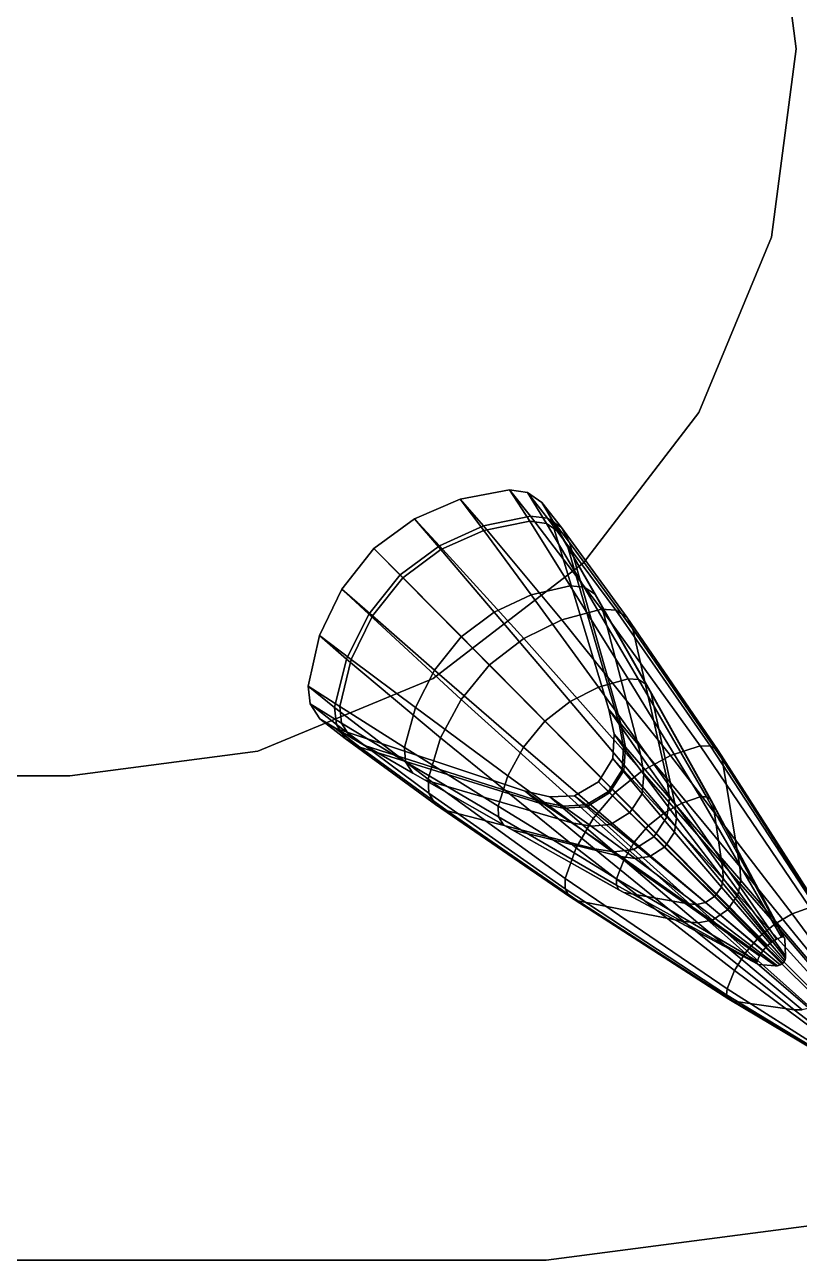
# Model space of a CAD drawing. Header units: millimetres. Extents: x -30782 to 40110, y 35885 to 73818.
# Drawn here: x 8785.8 to 8977.7, y 55885.5 to 56191.3 of the extents above; entities that cross this region are included whole.
import ezdxf

# ---------------------------------------------------------------- set-up
doc = ezdxf.new("R2010")
doc.units = ezdxf.units.MM

# ---------------------------------------------------------------- blocks, each defined once
blk = doc.blocks.new('A$C69C31390')
for points, invisible_edges in [([(2372.99, 533.34, 180.71), (2366.85, 579.91, 180.71), (2348.88, 623.31, 180.71)], 12), ([(2372.99, 533.34, 168.71), (2348.88, 623.31, 168.71), (2366.85, 579.91, 168.71)], 1), ([(2372.99, 533.34, 180.71), (2366.85, 579.91, 168.71), (2366.85, 579.91, 180.71)], 1), ([(2372.99, 533.34, 180.71), (2372.99, 533.34, 168.71), (2366.85, 579.91, 168.71)], 12), ([(2348.88, 443.37, 180.71), (2366.85, 486.77, 180.71), (2372.99, 533.34, 180.71)], 12), ([(2348.88, 443.37, 168.71), (2372.99, 533.34, 168.71), (2366.85, 486.77, 168.71)], 1), ([(2366.85, 486.77, 168.71), (2372.99, 533.34, 168.71), (2372.99, 533.34, 180.71)], 12), ([(2372.99, 533.34, 180.71), (2366.85, 486.77, 180.71), (2366.85, 486.77, 168.71)], 12), ([(2348.88, 443.37, 180.71), (2348.88, 443.37, 168.71), (2366.85, 486.77, 168.71)], 12), ([(2366.85, 486.77, 168.71), (2366.85, 486.77, 180.71), (2348.88, 443.37, 180.71)], 12), ([(2283.02, 377.51, 180.71), (2320.28, 406.11, 180.71), (2348.88, 443.37, 180.71)], 12), ([(2283.02, 377.51, 168.71), (2348.88, 443.37, 168.71), (2320.28, 406.11, 168.71)], 1), ([(2320.28, 406.11, 180.71), (2320.28, 406.11, 168.71), (2348.88, 443.37, 180.71)], 2), ([(2320.28, 406.11, 168.71), (2348.88, 443.37, 168.71), (2348.88, 443.37, 180.71)], 12), ([(2307.19, 417.71, 244.54), (2301.95, 424.24, 186.12), (2289.74, 421.93, 186.02)], 12), ([(2289.74, 421.93, 186.02), (2301.95, 424.24, 186.12), (2295.6, 414.13, 135.97)], 2), ([(2301.95, 424.24, 186.12), (2306.99, 416.44, 137.58), (2295.6, 414.13, 135.97)], 12), ([(2311.4, 417.15, 243.53), (2306.38, 423.56, 186.18), (2301.95, 424.24, 186.12)], 12), ([(2307.19, 417.71, 244.54), (2311.4, 417.15, 243.53), (2301.95, 424.24, 186.12)], 2), ([(2301.95, 424.24, 186.12), (2306.38, 423.56, 186.18), (2306.99, 416.44, 137.58)], 2), ([(2314.8, 414.86, 242.34), (2309.99, 421.08, 186.24), (2306.38, 423.56, 186.18)], 12), ([(2311.4, 417.15, 243.53), (2314.8, 414.86, 242.34), (2306.38, 423.56, 186.18)], 2), ([(2306.38, 423.56, 186.18), (2311.1, 415.87, 138.41), (2306.99, 416.44, 137.58)], 12), ([(2306.38, 423.56, 186.18), (2309.99, 421.08, 186.24), (2311.1, 415.87, 138.41)], 2), ([(2295.5, 415.26, 246.48), (2289.74, 421.93, 186.02), (2278.4, 417.03, 185.95)], 12), ([(2278.4, 417.03, 185.95), (2289.74, 421.93, 186.02), (2284.99, 409.4, 134.93)], 2), ([(2289.74, 421.93, 186.02), (2295.6, 414.13, 135.97), (2284.99, 409.4, 134.93)], 12), ([(2295.5, 415.26, 246.48), (2307.19, 417.71, 244.54), (2289.74, 421.93, 186.02)], 2), ([(2316.85, 411.2, 241.14), (2312.22, 417.2, 186.3), (2309.99, 421.08, 186.24)], 12), ([(2314.8, 414.86, 242.34), (2316.85, 411.2, 241.14), (2309.99, 421.08, 186.24)], 2), ([(2309.99, 421.08, 186.24), (2314.42, 413.62, 139.4), (2311.1, 415.87, 138.41)], 12), ([(2309.99, 421.08, 186.24), (2312.22, 417.2, 186.3), (2314.42, 413.62, 139.4)], 2), ([(2284.59, 410.35, 247.74), (2278.4, 417.03, 185.95), (2268.37, 409.7, 185.92)], 12), ([(2268.37, 409.7, 185.92), (2278.4, 417.03, 185.95), (2275.55, 402.44, 134.49)], 2), ([(2278.4, 417.03, 185.95), (2284.99, 409.4, 134.93), (2275.55, 402.44, 134.49)], 12), ([(2284.59, 410.35, 247.74), (2295.5, 415.26, 246.48), (2278.4, 417.03, 185.95)], 2), ([(2324.78, 394.66, 297.83), (2307.19, 417.71, 244.54), (2295.5, 415.26, 246.48)], 12), ([(2295.6, 414.13, 135.97), (2306.99, 416.44, 137.58), (2307.3, 398.22, 91.88)], 2), ([(2306.99, 416.44, 137.58), (2317.01, 400.47, 94.24), (2307.3, 398.22, 91.88)], 12), ([(2306.99, 416.44, 137.58), (2311.1, 415.87, 138.41), (2317.01, 400.47, 94.24)], 2), ([(2328.27, 394.41, 296.19), (2311.4, 417.15, 243.53), (2307.19, 417.71, 244.54)], 12), ([(2324.78, 394.66, 297.83), (2328.27, 394.41, 296.19), (2307.19, 417.71, 244.54)], 2), ([(2331, 392.66, 294.23), (2314.8, 414.86, 242.34), (2311.4, 417.15, 243.53)], 12), ([(2328.27, 394.41, 296.19), (2331, 392.66, 294.23), (2311.4, 417.15, 243.53)], 2), ([(2329.56, 366.29, 229.02), (2326.55, 369.81, 186.95), (2312.22, 417.2, 186.3)], 12), ([(2316.85, 411.2, 241.14), (2329.56, 366.29, 229.02), (2312.22, 417.2, 186.3)], 2), ([(2312.22, 417.2, 186.3), (2316.44, 410.04, 140.39), (2314.42, 413.62, 139.4)], 12), ([(2312.22, 417.2, 186.3), (2326.55, 369.81, 186.95), (2316.44, 410.04, 140.39)], 2), ([(2314.88, 392.03, 301.01), (2295.5, 415.26, 246.48), (2284.59, 410.35, 247.74)], 12), ([(2284.99, 409.4, 134.93), (2295.6, 414.13, 135.97), (2298.19, 393.95, 90.36)], 2), ([(2314.88, 392.03, 301.01), (2324.78, 394.66, 297.83), (2295.5, 415.26, 246.48)], 2), ([(2295.6, 414.13, 135.97), (2307.3, 398.22, 91.88), (2298.19, 393.95, 90.36)], 12), ([(2311.1, 415.87, 138.41), (2314.42, 413.62, 139.4), (2320.47, 400.1, 95.45)], 2), ([(2311.1, 415.87, 138.41), (2320.47, 400.1, 95.45), (2317.01, 400.47, 94.24)], 12), ([(2314.42, 413.62, 139.4), (2323.23, 398.28, 96.89), (2320.47, 400.1, 95.45)], 12), ([(2314.42, 413.62, 139.4), (2316.44, 410.04, 140.39), (2323.23, 398.28, 96.89)], 2), ([(2332.53, 389.7, 292.26), (2316.85, 411.2, 241.14), (2314.8, 414.86, 242.34)], 12), ([(2331, 392.66, 294.23), (2332.53, 389.7, 292.26), (2314.8, 414.86, 242.34)], 2), ([(2274.87, 403.16, 248.28), (2284.59, 410.35, 247.74), (2268.37, 409.7, 185.92)], 2), ([(2305.5, 387.38, 303.08), (2284.59, 410.35, 247.74), (2274.87, 403.16, 248.28)], 12), ([(2305.5, 387.38, 303.08), (2314.88, 392.03, 301.01), (2284.59, 410.35, 247.74)], 2), ([(2316.44, 410.04, 140.39), (2324.85, 395.29, 98.34), (2323.23, 398.28, 96.89)], 12), ([(2316.44, 410.04, 140.39), (2329.1, 366.16, 150.42), (2324.85, 395.29, 98.34)], 2), ([(2326.55, 369.81, 186.95), (2329.1, 366.16, 150.42), (2316.44, 410.04, 140.39)], 12), ([(2332.53, 389.7, 292.26), (2340.91, 352.77, 272.42), (2316.85, 411.2, 241.14)], 2), ([(2340.91, 352.77, 272.42), (2329.56, 366.29, 229.02), (2316.85, 411.2, 241.14)], 12), ([(2274.87, 403.16, 248.28), (2268.37, 409.7, 185.92), (2260.42, 399.63, 185.95)], 12), ([(2260.42, 399.63, 185.95), (2268.37, 409.7, 185.92), (2268.01, 392.97, 134.83)], 2), ([(2268.37, 409.7, 185.92), (2275.55, 402.44, 134.49), (2268.01, 392.97, 134.83)], 12), ([(2275.55, 402.44, 134.49), (2284.99, 409.4, 134.93), (2290.02, 387.82, 89.71)], 2), ([(2284.99, 409.4, 134.93), (2298.19, 393.95, 90.36), (2290.02, 387.82, 89.71)], 12), ([(2283.02, 377.51, 180.71), (2320.28, 406.11, 168.71), (2320.28, 406.11, 180.71)], 1), ([(2283.02, 377.51, 180.71), (2283.02, 377.51, 168.71), (2320.28, 406.11, 168.71)], 12), ([(2267.08, 393.4, 247.86), (2274.87, 403.16, 248.28), (2260.42, 399.63, 185.95)], 2), ([(2297.01, 380.88, 303.95), (2274.87, 403.16, 248.28), (2267.08, 393.4, 247.86)], 12), ([(2268.01, 392.97, 134.83), (2275.55, 402.44, 134.49), (2283.4, 379.6, 90.22)], 2), ([(2297.01, 380.88, 303.95), (2305.5, 387.38, 303.08), (2274.87, 403.16, 248.28)], 2), ([(2275.55, 402.44, 134.49), (2290.02, 387.82, 89.71), (2283.4, 379.6, 90.22)], 12), ([(2267.08, 393.4, 247.86), (2260.42, 399.63, 185.95), (2254.91, 388.14, 186.01)], 12), ([(2254.91, 388.14, 186.01), (2260.42, 399.63, 185.95), (2262.73, 382.2, 135.8)], 2), ([(2260.42, 399.63, 185.95), (2268.01, 392.97, 134.83), (2262.73, 382.2, 135.8)], 12), ([(2298.19, 393.95, 90.36), (2307.3, 398.22, 91.88), (2317.02, 371.83, 52)], 2), ([(2307.3, 398.22, 91.88), (2317.01, 400.47, 94.24), (2324, 375.36, 53.64)], 2), ([(2307.3, 398.22, 91.88), (2324, 375.36, 53.64), (2317.02, 371.83, 52)], 12), ([(2317.01, 400.47, 94.24), (2331.35, 377.39, 56.18), (2324, 375.36, 53.64)], 12), ([(2317.01, 400.47, 94.24), (2320.47, 400.1, 95.45), (2331.35, 377.39, 56.18)], 2), ([(2320.47, 400.1, 95.45), (2333.94, 377.24, 57.48), (2331.35, 377.39, 56.18)], 12), ([(2320.47, 400.1, 95.45), (2323.23, 398.28, 96.89), (2333.94, 377.24, 57.48)], 2), ([(2323.23, 398.28, 96.89), (2335.94, 375.97, 59.04), (2333.94, 377.24, 57.48)], 12), ([(2323.23, 398.28, 96.89), (2324.85, 395.29, 98.34), (2335.94, 375.97, 59.04)], 2), ([(2349.2, 360.8, 342.79), (2324.78, 394.66, 297.83), (2314.88, 392.03, 301.01)], 12), ([(2351.74, 360.78, 341.17), (2328.27, 394.41, 296.19), (2324.78, 394.66, 297.83)], 12), ([(2349.2, 360.8, 342.79), (2351.74, 360.78, 341.17), (2324.78, 394.66, 297.83)], 2), ([(2324.85, 395.29, 98.34), (2334.45, 358.46, 112.99), (2337.04, 373.79, 60.6)], 2), ([(2324.85, 395.29, 98.34), (2337.04, 373.79, 60.6), (2335.94, 375.97, 59.04)], 12), ([(2329.1, 366.16, 150.42), (2334.45, 358.46, 112.99), (2324.85, 395.29, 98.34)], 12), ([(2261.6, 382.32, 246.68), (2267.08, 393.4, 247.86), (2254.91, 388.14, 186.01)], 2), ([(2290.01, 372.32, 303.27), (2267.08, 393.4, 247.86), (2261.6, 382.32, 246.68)], 12), ([(2262.73, 382.2, 135.8), (2268.01, 392.97, 134.83), (2278.65, 370.34, 91.64)], 2), ([(2290.01, 372.32, 303.27), (2297.01, 380.88, 303.95), (2267.08, 393.4, 247.86)], 2), ([(2268.01, 392.97, 134.83), (2283.4, 379.6, 90.22), (2278.65, 370.34, 91.64)], 12), ([(2290.02, 387.82, 89.71), (2298.19, 393.95, 90.36), (2310.68, 366.94, 51.31)], 2), ([(2298.19, 393.95, 90.36), (2317.02, 371.83, 52), (2310.68, 366.94, 51.31)], 12), ([(2341.84, 358.41, 345.93), (2314.88, 392.03, 301.01), (2305.5, 387.38, 303.08)], 12), ([(2341.84, 358.41, 345.93), (2349.2, 360.8, 342.79), (2314.88, 392.03, 301.01)], 2), ([(2353.65, 359.64, 339.25), (2331, 392.66, 294.23), (2328.27, 394.41, 296.19)], 12), ([(2351.74, 360.78, 341.17), (2353.65, 359.64, 339.25), (2328.27, 394.41, 296.19)], 2), ([(2354.63, 357.55, 337.31), (2332.53, 389.7, 292.26), (2331, 392.66, 294.23)], 12), ([(2353.65, 359.64, 339.25), (2354.63, 357.55, 337.31), (2331, 392.66, 294.23)], 2), ([(2358.99, 330.95, 317.77), (2340.91, 352.77, 272.42), (2332.53, 389.7, 292.26)], 12), ([(2354.63, 357.55, 337.31), (2358.99, 330.95, 317.77), (2332.53, 389.7, 292.26)], 2), ([(2261.6, 382.32, 246.68), (2254.91, 388.14, 186.01), (2252.06, 375.63, 186.11)], 12), ([(2252.06, 375.63, 186.11), (2254.91, 388.14, 186.01), (2259.9, 370.53, 137.37)], 2), ([(2254.91, 388.14, 186.01), (2262.73, 382.2, 135.8), (2259.9, 370.53, 137.37)], 12), ([(2283.4, 379.6, 90.22), (2290.02, 387.82, 89.71), (2305.42, 360.54, 51.85)], 2), ([(2290.02, 387.82, 89.71), (2310.68, 366.94, 51.31), (2305.42, 360.54, 51.85)], 12), ([(2334.76, 354.56, 347.97), (2305.5, 387.38, 303.08), (2297.01, 380.88, 303.95)], 12), ([(2334.76, 354.56, 347.97), (2341.84, 358.41, 345.93), (2305.5, 387.38, 303.08)], 2), ([(2258.63, 370.34, 244.79), (2261.6, 382.32, 246.68), (2252.06, 375.63, 186.11)], 2), ([(2284.87, 362.78, 301.34), (2261.6, 382.32, 246.68), (2258.63, 370.34, 244.79)], 12), ([(2284.87, 362.78, 301.34), (2290.01, 372.32, 303.27), (2261.6, 382.32, 246.68)], 2), ([(2259.9, 370.53, 137.37), (2262.73, 382.2, 135.8), (2275.95, 360.39, 93.93)], 2), ([(2262.73, 382.2, 135.8), (2278.65, 370.34, 91.64), (2275.95, 360.39, 93.93)], 12), ([(2278.65, 370.34, 91.64), (2283.4, 379.6, 90.22), (2301.53, 353.43, 53.38)], 2), ([(2283.4, 379.6, 90.22), (2305.42, 360.54, 51.85), (2301.53, 353.43, 53.38)], 12), ([(2328.25, 349.4, 348.82), (2297.01, 380.88, 303.95), (2290.01, 372.32, 303.27)], 12), ([(2328.25, 349.4, 348.82), (2334.76, 354.56, 347.97), (2297.01, 380.88, 303.95)], 2), ([(2193.05, 353.4, 180.71), (2239.62, 359.53, 180.71), (2283.02, 377.51, 180.71)], 12), ([(2193.05, 353.4, 168.71), (2283.02, 377.51, 168.71), (2239.62, 359.53, 168.71)], 1), ([(2239.62, 359.53, 168.71), (2283.02, 377.51, 168.71), (2283.02, 377.51, 180.71)], 12), ([(2283.02, 377.51, 180.71), (2239.62, 359.53, 180.71), (2239.62, 359.53, 168.71)], 12), ([(2324, 375.36, 53.64), (2331.35, 377.39, 56.18), (2344.66, 346.64, 22.73)], 2), ([(2331.35, 377.39, 56.18), (2349.16, 348.17, 24.76), (2344.66, 346.64, 22.73)], 12), ([(2331.35, 377.39, 56.18), (2333.94, 377.24, 57.48), (2349.16, 348.17, 24.76)], 2), ([(2333.94, 377.24, 57.48), (2350.71, 348.19, 25.8), (2349.16, 348.17, 24.76)], 12), ([(2333.94, 377.24, 57.48), (2335.94, 375.97, 59.04), (2350.71, 348.19, 25.8)], 2), ([(2258.63, 370.34, 244.79), (2252.06, 375.63, 186.11), (2252.62, 371.19, 186.16)], 12), ([(2252.06, 375.63, 186.11), (2259.9, 370.53, 137.37), (2260.36, 366.4, 138.19)], 12), ([(2252.62, 371.19, 186.16), (2252.06, 375.63, 186.11), (2260.36, 366.4, 138.19)], 2), ([(2317.02, 371.83, 52), (2324, 375.36, 53.64), (2340.32, 344.22, 21.42)], 2), ([(2324, 375.36, 53.64), (2344.66, 346.64, 22.73), (2340.32, 344.22, 21.42)], 12), ([(2334.45, 358.46, 112.99), (2342.91, 346.54, 76.38), (2337.04, 373.79, 60.6)], 12), ([(2335.94, 375.97, 59.04), (2351.85, 347.51, 27.04), (2350.71, 348.19, 25.8)], 12), ([(2335.94, 375.97, 59.04), (2337.04, 373.79, 60.6), (2351.85, 347.51, 27.04)], 2), ([(2337.04, 373.79, 60.6), (2352.43, 346.25, 28.29), (2351.85, 347.51, 27.04)], 12), ([(2337.04, 373.79, 60.6), (2342.91, 346.54, 76.38), (2352.43, 346.25, 28.29)], 2), ([(2259.07, 366.11, 243.81), (2252.62, 371.19, 186.16), (2255, 367.51, 186.23)], 12), ([(2259.07, 366.11, 243.81), (2258.63, 370.34, 244.79), (2252.62, 371.19, 186.16)], 2), ([(2252.62, 371.19, 186.16), (2260.36, 366.4, 138.19), (2262.52, 363.02, 139.17)], 12), ([(2255, 367.51, 186.23), (2252.62, 371.19, 186.16), (2262.52, 363.02, 139.17)], 2), ([(2281.78, 352.61, 298.24), (2258.63, 370.34, 244.79), (2259.07, 366.11, 243.81)], 12), ([(2281.78, 352.61, 298.24), (2284.87, 362.78, 301.34), (2258.63, 370.34, 244.79)], 2), ([(2259.9, 370.53, 137.37), (2275.95, 360.39, 93.93), (2276.24, 356.91, 95.12)], 12), ([(2260.36, 366.4, 138.19), (2259.9, 370.53, 137.37), (2276.24, 356.91, 95.12)], 2), ([(2275.95, 360.39, 93.93), (2278.65, 370.34, 91.64), (2299.15, 345.88, 55.85)], 2), ([(2278.65, 370.34, 91.64), (2301.53, 353.43, 53.38), (2299.15, 345.88, 55.85)], 12), ([(2322.72, 342.81, 348.15), (2290.01, 372.32, 303.27), (2284.87, 362.78, 301.34)], 12), ([(2322.72, 342.81, 348.15), (2328.25, 349.4, 348.82), (2290.01, 372.32, 303.27)], 2), ([(2310.68, 366.94, 51.31), (2317.02, 371.83, 52), (2336.3, 341.02, 20.87)], 2), ([(2317.02, 371.83, 52), (2340.32, 344.22, 21.42), (2336.3, 341.02, 20.87)], 12), ([(2261.27, 362.66, 242.62), (2255, 367.51, 186.23), (2258.82, 365.18, 186.29)], 12), ([(2261.27, 362.66, 242.62), (2259.07, 366.11, 243.81), (2255, 367.51, 186.23)], 2), ([(2255, 367.51, 186.23), (2262.52, 363.02, 139.17), (2266.04, 360.91, 140.17)], 12), ([(2258.82, 365.18, 186.29), (2255, 367.51, 186.23), (2266.04, 360.91, 140.17)], 2), ([(2330.68, 360.5, 227.57), (2327.85, 363.72, 187.03), (2326.55, 369.81, 186.95)], 12), ([(2329.56, 366.29, 229.02), (2330.68, 360.5, 227.57), (2326.55, 369.81, 186.95)], 2), ([(2326.55, 369.81, 186.95), (2327.85, 363.72, 187.03), (2329.1, 366.16, 150.42)], 2), ([(2264.87, 360.51, 241.41), (2258.82, 365.18, 186.29), (2305.82, 349.61, 186.94)], 12), ([(2264.87, 360.51, 241.41), (2261.27, 362.66, 242.62), (2258.82, 365.18, 186.29)], 2), ([(2305.82, 349.61, 186.94), (2258.82, 365.18, 186.29), (2309.54, 347.09, 150.33)], 2), ([(2258.82, 365.18, 186.29), (2266.04, 360.91, 140.17), (2309.54, 347.09, 150.33)], 12), ([(2281.94, 349.1, 296.63), (2259.07, 366.11, 243.81), (2261.27, 362.66, 242.62)], 12), ([(2281.94, 349.1, 296.63), (2281.78, 352.61, 298.24), (2259.07, 366.11, 243.81)], 2), ([(2262.52, 363.02, 139.17), (2260.36, 366.4, 138.19), (2277.98, 354.1, 96.55)], 2), ([(2260.36, 366.4, 138.19), (2276.24, 356.91, 95.12), (2277.98, 354.1, 96.55)], 12), ([(2305.42, 360.54, 51.85), (2310.68, 366.94, 51.31), (2332.87, 336.95, 21.3)], 2), ([(2310.68, 366.94, 51.31), (2336.3, 341.02, 20.87), (2332.87, 336.95, 21.3)], 12), ([(2327.85, 363.72, 187.03), (2330.23, 360.52, 151.62), (2329.1, 366.16, 150.42)], 12), ([(2329.1, 366.16, 150.42), (2330.23, 360.52, 151.62), (2334.45, 358.46, 112.99)], 2), ([(2341.56, 347.99, 270.04), (2330.68, 360.5, 227.57), (2329.56, 366.29, 229.02)], 12), ([(2340.91, 352.77, 272.42), (2341.56, 347.99, 270.04), (2329.56, 366.29, 229.02)], 2), ([(2283.61, 346.31, 294.68), (2261.27, 362.66, 242.62), (2264.87, 360.51, 241.41)], 12), ([(2283.61, 346.31, 294.68), (2281.94, 349.1, 296.63), (2261.27, 362.66, 242.62)], 2), ([(2262.52, 363.02, 139.17), (2277.98, 354.1, 96.55), (2280.91, 352.4, 98.02)], 12), ([(2266.04, 360.91, 140.17), (2262.52, 363.02, 139.17), (2280.91, 352.4, 98.02)], 2), ([(2318.51, 335.59, 346.26), (2284.87, 362.78, 301.34), (2281.78, 352.61, 298.24)], 12), ([(2318.51, 335.59, 346.26), (2322.72, 342.81, 348.15), (2284.87, 362.78, 301.34)], 2), ([(2330.24, 354.75, 226.45), (2327.52, 357.69, 187.09), (2327.85, 363.72, 187.03)], 12), ([(2327.85, 363.72, 187.03), (2327.52, 357.69, 187.09), (2330.23, 360.52, 151.62)], 2), ([(2330.68, 360.5, 227.57), (2330.24, 354.75, 226.45), (2327.85, 363.72, 187.03)], 2), ([(1792.54, 359.53, 180.71), (1839.05, 353.4, 180.71), (2193.05, 353.4, 180.71)], 12), ([(1792.54, 359.53, 168.71), (2193.05, 353.4, 168.71), (1839.05, 353.4, 168.71)], 1), ([(2193.05, 353.4, 180.71), (2193.05, 353.4, 168.71), (2239.62, 359.53, 168.71)], 12), ([(2239.62, 359.53, 168.71), (2239.62, 359.53, 180.71), (2193.05, 353.4, 180.71)], 12), ([(2309.38, 346.61, 229.13), (2264.87, 360.51, 241.41), (2305.82, 349.61, 186.94)], 2), ([(2286.51, 344.7, 292.71), (2283.61, 346.31, 294.68), (2264.87, 360.51, 241.41)], 2), ([(2286.51, 344.7, 292.71), (2264.87, 360.51, 241.41), (2309.38, 346.61, 229.13)], 12), ([(2266.04, 360.91, 140.17), (2280.91, 352.4, 98.02), (2317.4, 341.8, 112.87)], 12), ([(2309.54, 347.09, 150.33), (2266.04, 360.91, 140.17), (2317.4, 341.8, 112.87)], 2), ([(2275.95, 360.39, 93.93), (2299.15, 345.88, 55.85), (2299.23, 343.28, 57.13)], 12), ([(2276.24, 356.91, 95.12), (2275.95, 360.39, 93.93), (2299.23, 343.28, 57.13)], 2), ([(2301.53, 353.43, 53.38), (2305.42, 360.54, 51.85), (2330.24, 332.52, 22.52)], 2), ([(2305.42, 360.54, 51.85), (2332.87, 336.95, 21.3), (2330.24, 332.52, 22.52)], 12), ([(2327.52, 357.69, 187.09), (2329.84, 354.91, 152.55), (2330.23, 360.52, 151.62)], 12), ([(2330.23, 360.52, 151.62), (2329.84, 354.91, 152.55), (2335.26, 353.7, 114.75)], 2), ([(2330.23, 360.52, 151.62), (2335.26, 353.7, 114.75), (2334.45, 358.46, 112.99)], 12), ([(2340.91, 343.16, 268.21), (2330.24, 354.75, 226.45), (2330.68, 360.5, 227.57)], 12), ([(2341.56, 347.99, 270.04), (2340.91, 343.16, 268.21), (2330.68, 360.5, 227.57)], 2), ([(2334.45, 358.46, 112.99), (2335.26, 353.7, 114.75), (2342.91, 346.54, 76.38)], 2), ([(2371.97, 319.21, 381.58), (2341.84, 358.41, 345.93), (2334.76, 354.56, 347.97)], 12), ([(2376.32, 320.84, 379.42), (2349.2, 360.8, 342.79), (2341.84, 358.41, 345.93)], 12), ([(2371.97, 319.21, 381.58), (2376.32, 320.84, 379.42), (2341.84, 358.41, 345.93)], 2), ([(2377.79, 320.92, 378.31), (2351.74, 360.78, 341.17), (2349.2, 360.8, 342.79)], 12), ([(2376.32, 320.84, 379.42), (2377.79, 320.92, 378.31), (2349.2, 360.8, 342.79)], 2), ([(2378.86, 320.32, 376.98), (2353.65, 359.64, 339.25), (2351.74, 360.78, 341.17)], 12), ([(2377.79, 320.92, 378.31), (2378.86, 320.32, 376.98), (2351.74, 360.78, 341.17)], 2), ([(2379.35, 319.14, 375.65), (2354.63, 357.55, 337.31), (2353.65, 359.64, 339.25)], 12), ([(2378.86, 320.32, 376.98), (2379.35, 319.14, 375.65), (2353.65, 359.64, 339.25)], 2), ([(2277.98, 354.1, 96.55), (2276.24, 356.91, 95.12), (2300.44, 341.24, 58.67)], 2), ([(2276.24, 356.91, 95.12), (2299.23, 343.28, 57.13), (2300.44, 341.24, 58.67)], 12), ([(2326.75, 349.2, 226.02), (2323.98, 351.95, 187.11), (2327.52, 357.69, 187.09)], 12), ([(2327.52, 357.69, 187.09), (2323.98, 351.95, 187.11), (2329.84, 354.91, 152.55)], 2), ([(2323.98, 351.95, 187.11), (2326.46, 349.52, 152.9), (2329.84, 354.91, 152.55)], 12), ([(2329.84, 354.91, 152.55), (2326.46, 349.52, 152.9), (2334.79, 348.95, 116.1)], 2), ([(2330.24, 354.75, 226.45), (2326.75, 349.2, 226.02), (2327.52, 357.69, 187.09)], 2), ([(2329.84, 354.91, 152.55), (2334.79, 348.95, 116.1), (2335.26, 353.7, 114.75)], 12), ([(2379.35, 319.14, 375.65), (2380.98, 303.88, 362.17), (2354.63, 357.55, 337.31)], 2), ([(2380.98, 303.88, 362.17), (2358.99, 330.95, 317.77), (2354.63, 357.55, 337.31)], 12), ([(2193.05, 353.4, 168.71), (1839.05, 353.4, 180.71), (1839.05, 353.4, 168.71)], 1), ([(2193.05, 353.4, 168.71), (2193.05, 353.4, 180.71), (1839.05, 353.4, 180.71)], 12), ([(2277.98, 354.1, 96.55), (2300.44, 341.24, 58.67), (2302.58, 340.07, 60.25)], 12), ([(2280.91, 352.4, 98.02), (2277.98, 354.1, 96.55), (2302.58, 340.07, 60.25)], 2), ([(2317.4, 341.8, 112.87), (2280.91, 352.4, 98.02), (2329.53, 333.45, 76.24)], 2), ([(2280.91, 352.4, 98.02), (2302.58, 340.07, 60.25), (2329.53, 333.45, 76.24)], 12), ([(2315.77, 328.01, 343.2), (2281.78, 352.61, 298.24), (2281.94, 349.1, 296.63)], 12), ([(2315.77, 328.01, 343.2), (2318.51, 335.59, 346.26), (2281.78, 352.61, 298.24)], 2), ([(2299.15, 345.88, 55.85), (2301.53, 353.43, 53.38), (2328.49, 327.88, 24.49)], 2), ([(2301.53, 353.43, 53.38), (2330.24, 332.52, 22.52), (2328.49, 327.88, 24.49)], 12), ([(2321.05, 345.77, 226.5), (2318.07, 348.47, 187.08), (2323.98, 351.95, 187.11)], 12), ([(2323.98, 351.95, 187.11), (2318.07, 348.47, 187.08), (2326.46, 349.52, 152.9)], 2), ([(2326.75, 349.2, 226.02), (2321.05, 345.77, 226.5), (2323.98, 351.95, 187.11)], 2), ([(2337.71, 338.34, 267.5), (2326.75, 349.2, 226.02), (2330.24, 354.75, 226.45)], 12), ([(2367.74, 316.74, 382.99), (2334.76, 354.56, 347.97), (2328.25, 349.4, 348.82)], 12), ([(2340.91, 343.16, 268.21), (2337.71, 338.34, 267.5), (2330.24, 354.75, 226.45)], 2), ([(2367.74, 316.74, 382.99), (2371.97, 319.21, 381.58), (2334.76, 354.56, 347.97)], 2), ([(2335.26, 353.7, 114.75), (2334.79, 348.95, 116.1), (2343.34, 343.01, 78.27)], 2), ([(2335.26, 353.7, 114.75), (2343.34, 343.01, 78.27), (2342.91, 346.54, 76.38)], 12), ([(2359.24, 327.49, 315.43), (2341.56, 347.99, 270.04), (2340.91, 352.77, 272.42)], 12), ([(2358.99, 330.95, 317.77), (2359.24, 327.49, 315.43), (2340.91, 352.77, 272.42)], 2), ([(2315.72, 325.45, 341.61), (2281.94, 349.1, 296.63), (2283.61, 346.31, 294.68)], 12), ([(2315.72, 325.45, 341.61), (2315.77, 328.01, 343.2), (2281.94, 349.1, 296.63)], 2), ([(2309.38, 346.61, 229.13), (2305.82, 349.61, 186.94), (2311.97, 348.22, 187.02)], 12), ([(2305.82, 349.61, 186.94), (2309.54, 347.09, 150.33), (2315.24, 345.88, 151.56)], 12), ([(2311.97, 348.22, 187.02), (2305.82, 349.61, 186.94), (2315.24, 345.88, 151.56)], 2), ([(2318.07, 348.47, 187.08), (2320.92, 346.2, 152.51), (2326.46, 349.52, 152.9)], 12), ([(2326.46, 349.52, 152.9), (2320.92, 346.2, 152.51), (2331.79, 344.29, 116.62)], 2), ([(2332.76, 335.18, 268.28), (2321.05, 345.77, 226.5), (2326.75, 349.2, 226.02)], 12), ([(2363.79, 313.53, 383.58), (2328.25, 349.4, 348.82), (2322.72, 342.81, 348.15)], 12), ([(2326.46, 349.52, 152.9), (2331.79, 344.29, 116.62), (2334.79, 348.95, 116.1)], 12), ([(2337.71, 338.34, 267.5), (2332.76, 335.18, 268.28), (2326.75, 349.2, 226.02)], 2), ([(2363.79, 313.53, 383.58), (2367.74, 316.74, 382.99), (2328.25, 349.4, 348.82)], 2), ([(2334.79, 348.95, 116.1), (2331.79, 344.29, 116.62), (2342.81, 339.43, 79.72)], 2), ([(2334.79, 348.95, 116.1), (2342.81, 339.43, 79.72), (2343.34, 343.01, 78.27)], 12), ([(2316.8, 323.5, 339.7), (2283.61, 346.31, 294.68), (2286.51, 344.7, 292.71)], 12), ([(2316.8, 323.5, 339.7), (2315.72, 325.45, 341.61), (2283.61, 346.31, 294.68)], 2), ([(2323.05, 335.3, 272.59), (2286.51, 344.7, 292.71), (2309.38, 346.61, 229.13)], 2), ([(2299.15, 345.88, 55.85), (2328.49, 327.88, 24.49), (2328.43, 326.33, 25.51)], 12), ([(2299.23, 343.28, 57.13), (2299.15, 345.88, 55.85), (2328.43, 326.33, 25.51)], 2), ([(2315.22, 345.4, 227.64), (2309.38, 346.61, 229.13), (2311.97, 348.22, 187.02)], 2), ([(2323.05, 335.3, 272.59), (2309.38, 346.61, 229.13), (2315.22, 345.4, 227.64)], 12), ([(2309.54, 347.09, 150.33), (2317.4, 341.8, 112.87), (2322.19, 340.92, 114.66)], 12), ([(2315.24, 345.88, 151.56), (2309.54, 347.09, 150.33), (2322.19, 340.92, 114.66)], 2), ([(2315.22, 345.4, 227.64), (2311.97, 348.22, 187.02), (2318.07, 348.47, 187.08)], 12), ([(2318.07, 348.47, 187.08), (2311.97, 348.22, 187.02), (2320.92, 346.2, 152.51)], 2), ([(2311.97, 348.22, 187.02), (2315.24, 345.88, 151.56), (2320.92, 346.2, 152.51)], 12), ([(2321.05, 345.77, 226.5), (2315.22, 345.4, 227.64), (2318.07, 348.47, 187.08)], 2), ([(2327.87, 334.59, 270.16), (2315.22, 345.4, 227.64), (2321.05, 345.77, 226.5)], 12), ([(2320.92, 346.2, 152.51), (2315.24, 345.88, 151.56), (2327.01, 341.34, 116.05)], 2), ([(2315.24, 345.88, 151.56), (2322.19, 340.92, 114.66), (2327.01, 341.34, 116.05)], 12), ([(2320.92, 346.2, 152.51), (2327.01, 341.34, 116.05), (2331.79, 344.29, 116.62)], 12), ([(2332.76, 335.18, 268.28), (2327.87, 334.59, 270.16), (2321.05, 345.77, 226.5)], 2), ([(2340.32, 344.22, 21.42), (2344.66, 346.64, 22.73), (2366.85, 312.21, 0.19)], 2), ([(2358.53, 323.93, 313.62), (2340.91, 343.16, 268.21), (2341.56, 347.99, 270.04)], 12), ([(2359.24, 327.49, 315.43), (2358.53, 323.93, 313.62), (2341.56, 347.99, 270.04)], 2), ([(2342.91, 346.54, 76.38), (2354.8, 330.13, 40.88), (2352.43, 346.25, 28.29)], 12), ([(2342.91, 346.54, 76.38), (2343.34, 343.01, 78.27), (2354.8, 330.13, 40.88)], 2), ([(2344.66, 346.64, 22.73), (2349.16, 348.17, 24.76), (2368.07, 312.97, 0.64)], 2), ([(2344.66, 346.64, 22.73), (2368.07, 312.97, 0.64), (2366.85, 312.21, 0.19)], 12), ([(2349.16, 348.17, 24.76), (2350.71, 348.19, 25.8), (2369.31, 313.5, 1.33)], 2), ([(2349.16, 348.17, 24.76), (2369.31, 313.5, 1.33), (2368.07, 312.97, 0.64)], 12), ([(2350.71, 348.19, 25.8), (2351.85, 347.51, 27.04), (2369.72, 313.55, 1.68)], 2), ([(2350.71, 348.19, 25.8), (2369.72, 313.55, 1.68), (2369.31, 313.5, 1.33)], 12), ([(2351.85, 347.51, 27.04), (2370.01, 313.4, 2.11), (2369.72, 313.55, 1.68)], 12), ([(2351.85, 347.51, 27.04), (2352.43, 346.25, 28.29), (2370.01, 313.4, 2.11)], 2), ([(2352.43, 346.25, 28.29), (2370.12, 313.08, 2.53), (2370.01, 313.4, 2.11)], 12), ([(2352.43, 346.25, 28.29), (2354.8, 330.13, 40.88), (2370.12, 313.08, 2.53)], 2), ([(2318.85, 322.46, 337.75), (2286.51, 344.7, 292.71), (2323.05, 335.3, 272.59)], 12), ([(2318.85, 322.46, 337.75), (2316.8, 323.5, 339.7), (2286.51, 344.7, 292.71)], 2), ([(2299.23, 343.28, 57.13), (2328.43, 326.33, 25.51), (2329.07, 325.15, 26.75)], 12), ([(2300.44, 341.24, 58.67), (2299.23, 343.28, 57.13), (2329.07, 325.15, 26.75)], 2), ([(2327.87, 334.59, 270.16), (2323.05, 335.3, 272.59), (2315.22, 345.4, 227.64)], 2), ([(2360.36, 309.52, 383.12), (2322.72, 342.81, 348.15), (2318.51, 335.59, 346.26)], 12), ([(2360.36, 309.52, 383.12), (2363.79, 313.53, 383.58), (2322.72, 342.81, 348.15)], 2), ([(2331.79, 344.29, 116.62), (2327.01, 341.34, 116.05), (2340.4, 335.83, 80.28)], 2), ([(2331.79, 344.29, 116.62), (2340.4, 335.83, 80.28), (2342.81, 339.43, 79.72)], 12), ([(2336.3, 341.02, 20.87), (2340.32, 344.22, 21.42), (2365.69, 311.25, 0)], 2), ([(2355.96, 320.25, 312.92), (2337.71, 338.34, 267.5), (2340.91, 343.16, 268.21)], 12), ([(2340.32, 344.22, 21.42), (2366.85, 312.21, 0.19), (2365.69, 311.25, 0)], 12), ([(2358.53, 323.93, 313.62), (2355.96, 320.25, 312.92), (2340.91, 343.16, 268.21)], 2), ([(2343.34, 343.01, 78.27), (2342.81, 339.43, 79.72), (2354.91, 328.03, 42.39)], 2), ([(2343.34, 343.01, 78.27), (2354.91, 328.03, 42.39), (2354.8, 330.13, 40.88)], 12), ([(2300.44, 341.24, 58.67), (2329.07, 325.15, 26.75), (2330.3, 324.54, 28.01)], 12), ([(2302.58, 340.07, 60.25), (2300.44, 341.24, 58.67), (2330.3, 324.54, 28.01)], 2), ([(2302.58, 340.07, 60.25), (2330.3, 324.54, 28.01), (2346.21, 321.71, 40.77)], 12), ([(2329.53, 333.45, 76.24), (2302.58, 340.07, 60.25), (2346.21, 321.71, 40.77)], 2), ([(2317.4, 341.8, 112.87), (2329.53, 333.45, 76.24), (2333.09, 332.96, 78.17)], 12), ([(2322.19, 340.92, 114.66), (2317.4, 341.8, 112.87), (2333.09, 332.96, 78.17)], 2), ([(2327.01, 341.34, 116.05), (2322.19, 340.92, 114.66), (2336.71, 333.45, 79.66)], 2), ([(2322.19, 340.92, 114.66), (2333.09, 332.96, 78.17), (2336.71, 333.45, 79.66)], 12), ([(2327.01, 341.34, 116.05), (2336.71, 333.45, 79.66), (2340.4, 335.83, 80.28)], 12), ([(2332.87, 336.95, 21.3), (2336.3, 341.02, 20.87), (2364.67, 310.08, 0.15)], 2), ([(2336.3, 341.02, 20.87), (2365.69, 311.25, 0), (2364.67, 310.08, 0.15)], 12), ([(2330.24, 332.52, 22.52), (2332.87, 336.95, 21.3), (2363.85, 308.83, 0.56)], 2), ([(2352.2, 317.71, 313.69), (2332.76, 335.18, 268.28), (2337.71, 338.34, 267.5)], 12), ([(2332.87, 336.95, 21.3), (2364.67, 310.08, 0.15), (2363.85, 308.83, 0.56)], 12), ([(2355.96, 320.25, 312.92), (2352.2, 317.71, 313.69), (2337.71, 338.34, 267.5)], 2), ([(2342.81, 339.43, 79.72), (2340.4, 335.83, 80.28), (2354.44, 325.86, 43.55)], 2), ([(2342.81, 339.43, 79.72), (2354.44, 325.86, 43.55), (2354.91, 328.03, 42.39)], 12), ([(2357.68, 305.2, 381.81), (2318.51, 335.59, 346.26), (2315.77, 328.01, 343.2)], 12), ([(2357.68, 305.2, 381.81), (2360.36, 309.52, 383.12), (2318.51, 335.59, 346.26)], 2), ([(2345.1, 317.33, 317.94), (2318.85, 322.46, 337.75), (2323.05, 335.3, 272.59)], 2), ([(2345.1, 317.33, 317.94), (2323.05, 335.3, 272.59), (2327.87, 334.59, 270.16)], 12), ([(2348.59, 317.04, 315.55), (2327.87, 334.59, 270.16), (2332.76, 335.18, 268.28)], 12), ([(2348.59, 317.04, 315.55), (2345.1, 317.33, 317.94), (2327.87, 334.59, 270.16)], 2), ([(2329.53, 333.45, 76.24), (2346.21, 321.71, 40.77), (2348.32, 321.56, 42.31)], 12), ([(2333.09, 332.96, 78.17), (2329.53, 333.45, 76.24), (2348.32, 321.56, 42.31)], 2), ([(2352.2, 317.71, 313.69), (2348.59, 317.04, 315.55), (2332.76, 335.18, 268.28)], 2), ([(2336.71, 333.45, 79.66), (2333.09, 332.96, 78.17), (2350.52, 322.01, 43.5)], 2), ([(2340.4, 335.83, 80.28), (2336.71, 333.45, 79.66), (2352.84, 323.6, 44)], 2), ([(2336.71, 333.45, 79.66), (2350.52, 322.01, 43.5), (2352.84, 323.6, 44)], 12), ([(2340.4, 335.83, 80.28), (2352.84, 323.6, 44), (2354.44, 325.86, 43.55)], 12), ([(2328.49, 327.88, 24.49), (2330.24, 332.52, 22.52), (2363.26, 307.55, 1.24)], 2), ([(2330.24, 332.52, 22.52), (2363.85, 308.83, 0.56), (2363.26, 307.55, 1.24)], 12), ([(2333.09, 332.96, 78.17), (2348.32, 321.56, 42.31), (2350.52, 322.01, 43.5)], 12), ([(2381, 301.89, 360.56), (2359.24, 327.49, 315.43), (2358.99, 330.95, 317.77)], 12), ([(2380.98, 303.88, 362.17), (2381, 301.89, 360.56), (2358.99, 330.95, 317.77)], 2), ([(2355.83, 300.71, 379.7), (2315.77, 328.01, 343.2), (2315.72, 325.45, 341.61)], 12), ([(2355.83, 300.71, 379.7), (2357.68, 305.2, 381.81), (2315.77, 328.01, 343.2)], 2), ([(2328.43, 326.33, 25.51), (2328.49, 327.88, 24.49), (2363.2, 307.13, 1.59)], 2), ([(2328.49, 327.88, 24.49), (2363.26, 307.55, 1.24), (2363.2, 307.13, 1.59)], 12), ([(2354.91, 328.03, 42.39), (2354.44, 325.86, 43.55), (2370.3, 308.3, 7.35)], 2), ([(2354.8, 330.13, 40.88), (2370.32, 308.85, 6.83), (2370.12, 313.08, 2.53)], 12), ([(2354.8, 330.13, 40.88), (2354.91, 328.03, 42.39), (2370.32, 308.85, 6.83)], 2), ([(2354.91, 328.03, 42.39), (2370.3, 308.3, 7.35), (2370.32, 308.85, 6.83)], 12), ([(2380.47, 299.8, 359.32), (2358.53, 323.93, 313.62), (2359.24, 327.49, 315.43)], 12), ([(2381, 301.89, 360.56), (2380.47, 299.8, 359.32), (2359.24, 327.49, 315.43)], 2), ([(2355.72, 299.23, 378.61), (2315.72, 325.45, 341.61), (2316.8, 323.5, 339.7)], 12), ([(2355.72, 299.23, 378.61), (2355.83, 300.71, 379.7), (2315.72, 325.45, 341.61)], 2), ([(2328.43, 326.33, 25.51), (2363.2, 307.13, 1.59), (2363.34, 306.84, 2.01)], 12), ([(2329.07, 325.15, 26.75), (2328.43, 326.33, 25.51), (2363.34, 306.84, 2.01)], 2), ([(2329.07, 325.15, 26.75), (2363.34, 306.84, 2.01), (2363.65, 306.71, 2.44)], 12), ([(2330.3, 324.54, 28.01), (2329.07, 325.15, 26.75), (2363.65, 306.71, 2.44)], 2), ([(2330.3, 324.54, 28.01), (2363.65, 306.71, 2.44), (2367.81, 306.38, 6.8)], 12), ([(2346.21, 321.71, 40.77), (2330.3, 324.54, 28.01), (2367.81, 306.38, 6.8)], 2), ([(2354.44, 325.86, 43.55), (2352.84, 323.6, 44), (2370.11, 307.71, 7.74)], 2), ([(2354.44, 325.86, 43.55), (2370.11, 307.71, 7.74), (2370.3, 308.3, 7.35)], 12), ([(2356.28, 298.13, 377.29), (2316.8, 323.5, 339.7), (2318.85, 322.46, 337.75)], 12), ([(2356.28, 298.13, 377.29), (2355.72, 299.23, 378.61), (2316.8, 323.5, 339.7)], 2), ([(2357.43, 297.6, 375.95), (2356.28, 298.13, 377.29), (2318.85, 322.46, 337.75)], 2), ([(2357.43, 297.6, 375.95), (2318.85, 322.46, 337.75), (2345.1, 317.33, 317.94)], 12), ([(2346.21, 321.71, 40.77), (2367.81, 306.38, 6.8), (2368.37, 306.4, 7.32)], 12), ([(2348.32, 321.56, 42.31), (2346.21, 321.71, 40.77), (2368.37, 306.4, 7.32)], 2), ([(2350.52, 322.01, 43.5), (2348.32, 321.56, 42.31), (2368.97, 306.58, 7.73)], 2), ([(2348.32, 321.56, 42.31), (2368.37, 306.4, 7.32), (2368.97, 306.58, 7.73)], 12), ([(2352.84, 323.6, 44), (2350.52, 322.01, 43.5), (2369.63, 307.06, 7.9)], 2), ([(2350.52, 322.01, 43.5), (2368.97, 306.58, 7.73), (2369.63, 307.06, 7.9)], 12), ([(2352.84, 323.6, 44), (2369.63, 307.06, 7.9), (2370.11, 307.71, 7.74)], 12), ([(2378.86, 297.58, 358.84), (2355.96, 320.25, 312.92), (2358.53, 323.93, 313.62)], 12), ([(2380.47, 299.8, 359.32), (2378.86, 297.58, 358.84), (2358.53, 323.93, 313.62)], 2), ([(2376.59, 295.98, 359.37), (2352.2, 317.71, 313.69), (2355.96, 320.25, 312.92)], 12), ([(2378.86, 297.58, 358.84), (2376.59, 295.98, 359.37), (2355.96, 320.25, 312.92)], 2), ([(2401.63, 278.8, 408.16), (2371.97, 319.21, 381.58), (2367.74, 316.74, 382.99)], 12), ([(2402.69, 279.24, 407.57), (2376.32, 320.84, 379.42), (2371.97, 319.21, 381.58)], 12), ([(2401.63, 278.8, 408.16), (2402.69, 279.24, 407.57), (2371.97, 319.21, 381.58)], 2), ([(2372.47, 295.52, 362.29), (2345.1, 317.33, 317.94), (2348.59, 317.04, 315.55)], 12), ([(2372.47, 295.52, 362.29), (2357.43, 297.6, 375.95), (2345.1, 317.33, 317.94)], 2), ([(2374.48, 295.47, 360.64), (2348.59, 317.04, 315.55), (2352.2, 317.71, 313.69)], 12), ([(2374.48, 295.47, 360.64), (2372.47, 295.52, 362.29), (2348.59, 317.04, 315.55)], 2), ([(2376.59, 295.98, 359.37), (2374.48, 295.47, 360.64), (2352.2, 317.71, 313.69)], 2), ([(2400.58, 278.15, 408.54), (2367.74, 316.74, 382.99), (2363.79, 313.53, 383.58)], 12), ([(2400.58, 278.15, 408.54), (2401.63, 278.8, 408.16), (2367.74, 316.74, 382.99)], 2), ([(2399.59, 277.33, 408.7), (2363.79, 313.53, 383.58), (2360.36, 309.52, 383.12)], 12), ([(2370.12, 313.08, 2.53), (2363.34, 306.84, 2.01), (2363.2, 307.13, 1.59)], 13), ([(2370.12, 313.08, 2.53), (2363.2, 307.13, 1.59), (2363.26, 307.55, 1.24)], 13), ([(2370.12, 313.08, 2.53), (2363.26, 307.55, 1.24), (2363.85, 308.83, 0.56)], 13), ([(2370.12, 313.08, 2.53), (2363.65, 306.71, 2.44), (2363.34, 306.84, 2.01)], 13), ([(2370.12, 313.08, 2.53), (2367.81, 306.38, 6.8), (2363.65, 306.71, 2.44)], 13), ([(2399.59, 277.33, 408.7), (2400.58, 278.15, 408.54), (2363.79, 313.53, 383.58)], 2), ([(2370.12, 313.08, 2.53), (2363.85, 308.83, 0.56), (2364.67, 310.08, 0.15)], 13), ([(2370.12, 313.08, 2.53), (2364.67, 310.08, 0.15), (2365.69, 311.25, 0)], 13), ([(2370.12, 313.08, 2.53), (2365.69, 311.25, 0), (2366.85, 312.21, 0.19)], 13), ([(2370.12, 313.08, 2.53), (2366.85, 312.21, 0.19), (2368.07, 312.97, 0.64)], 13), ([(2370.12, 313.08, 2.53), (2370.32, 308.85, 6.83), (2367.81, 306.38, 6.8)], 14), ([(2370.12, 313.08, 2.53), (2368.07, 312.97, 0.64), (2369.31, 313.5, 1.33)], 13), ([(2370.12, 313.08, 2.53), (2369.31, 313.5, 1.33), (2369.72, 313.55, 1.68)], 13), ([(2370.01, 313.4, 2.11), (2370.12, 313.08, 2.53), (2369.72, 313.55, 1.68)], 2), ([(2398.72, 276.33, 408.57), (2360.36, 309.52, 383.12), (2357.68, 305.2, 381.81)], 12), ([(2398.72, 276.33, 408.57), (2399.59, 277.33, 408.7), (2360.36, 309.52, 383.12)], 2), ([(2370.32, 308.85, 6.83), (2368.37, 306.4, 7.32), (2367.81, 306.38, 6.8)], 13), ([(2370.32, 308.85, 6.83), (2370.3, 308.3, 7.35), (2368.37, 306.4, 7.32)], 14), ([(2370.3, 308.3, 7.35), (2368.97, 306.58, 7.73), (2368.37, 306.4, 7.32)], 13), ([(2370.3, 308.3, 7.35), (2369.63, 307.06, 7.9), (2368.97, 306.58, 7.73)], 13), ([(2370.3, 308.3, 7.35), (2370.11, 307.71, 7.74), (2369.63, 307.06, 7.9)], 12), ([(2398.02, 275.26, 408.22), (2357.68, 305.2, 381.81), (2355.83, 300.71, 379.7)], 12), ([(2398.02, 275.26, 408.22), (2398.72, 276.33, 408.57), (2357.68, 305.2, 381.81)], 2), ([(2397.52, 274.16, 407.65), (2355.83, 300.71, 379.7), (2355.72, 299.23, 378.61)], 12), ([(2397.52, 274.16, 407.65), (2398.02, 275.26, 408.22), (2355.83, 300.71, 379.7)], 2), ([(2397.48, 273.8, 407.35), (2355.72, 299.23, 378.61), (2356.28, 298.13, 377.29)], 12), ([(2397.48, 273.8, 407.35), (2397.52, 274.16, 407.65), (2355.72, 299.23, 378.61)], 2), ([(2397.6, 273.55, 406.99), (2397.48, 273.8, 407.35), (2356.28, 298.13, 377.29)], 2), ([(2397.6, 273.55, 406.99), (2356.28, 298.13, 377.29), (2357.43, 297.6, 375.95)], 12), ([(2397.87, 273.43, 406.63), (2357.43, 297.6, 375.95), (2372.47, 295.52, 362.29)], 12), ([(2397.87, 273.43, 406.63), (2397.6, 273.55, 406.99), (2357.43, 297.6, 375.95)], 2), ([(2401.44, 273.13, 402.93), (2372.47, 295.52, 362.29), (2374.48, 295.47, 360.64)], 12), ([(2401.44, 273.13, 402.93), (2397.87, 273.43, 406.63), (2372.47, 295.52, 362.29)], 2), ([(2311.05, 233.48, 418.71), (2461, 273.66, 418.71), (2388.67, 243.7, 418.71)], 1), ([(1643.53, 243.69, 418.71), (2311.05, 233.48, 418.71), (1721.05, 233.48, 418.71)], 1), ([(1721.05, 233.48, 430.71), (2311.05, 233.48, 430.71), (2388.67, 243.7, 430.71)], 12), ([(2311.05, 233.48, 418.71), (2388.67, 243.7, 418.71), (2388.67, 243.7, 430.71)], 12), ([(2388.67, 243.7, 430.71), (2311.05, 233.48, 430.71), (2311.05, 233.48, 418.71)], 12), ([(2311.05, 233.48, 418.71), (2311.05, 233.48, 430.71), (1721.05, 233.48, 418.71)], 2), ([(2311.05, 233.48, 430.71), (1721.05, 233.48, 430.71), (1721.05, 233.48, 418.71)], 12)]:
    blk.add_3dface(points, dxfattribs=dict(invisible_edges=invisible_edges))

msp = doc.modelspace()

# ---------------------------------------------------------------- block references
msp.add_blockref('A$C69C31390', (6603.95, 55652))

doc.saveas('drawing.dxf')
